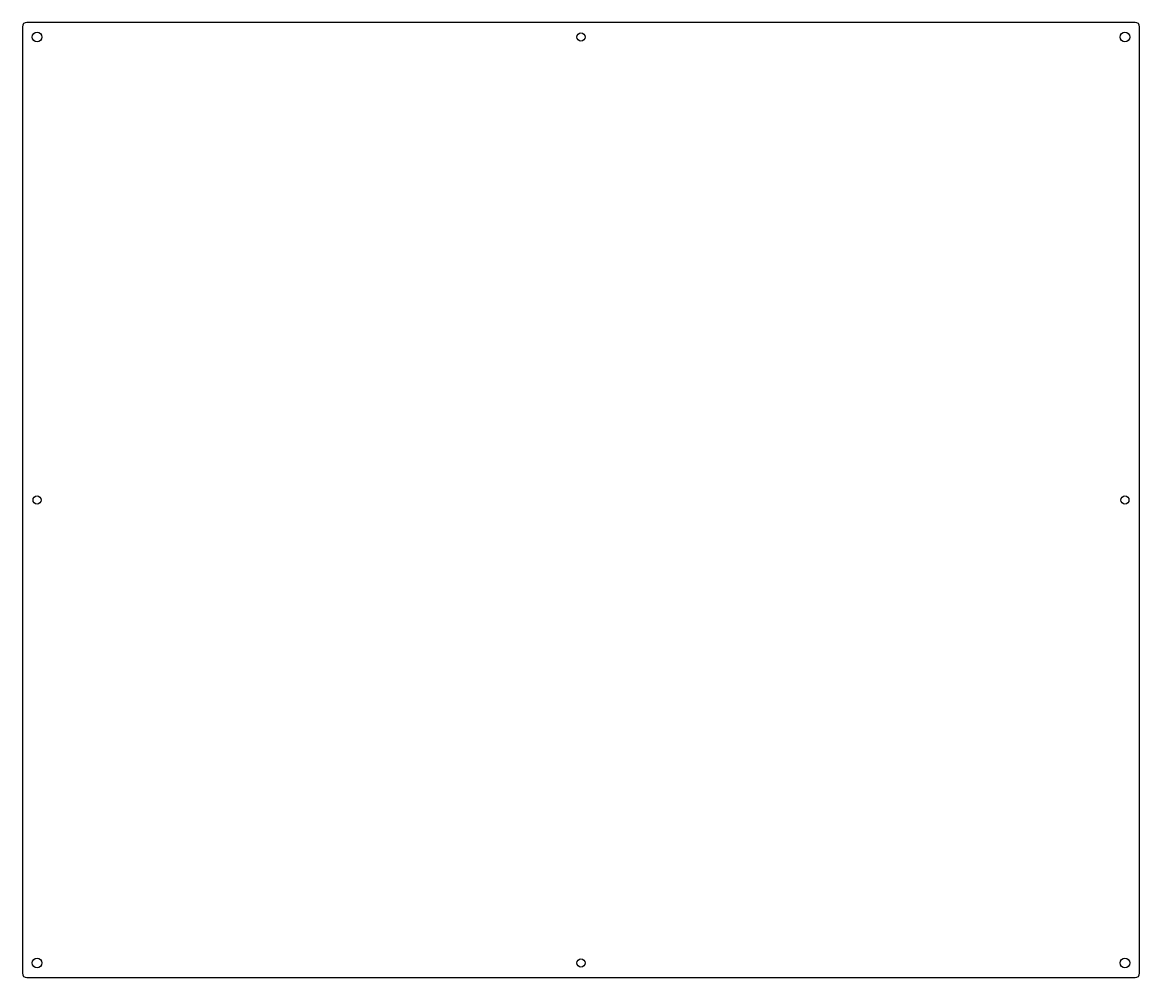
# Model space of a CAD drawing. Header units: millimetres. Extents: x 0 to 760, y 0 to 650.
import ezdxf

# ---------------------------------------------------------------- set-up
doc = ezdxf.new("R2010")
doc.units = ezdxf.units.MM

msp = doc.modelspace()

# ---------------------------------------------------------------- linework, layer by layer
at = {"color": 7, "linetype": 'Continuous', "lineweight": 25}
for p, q in [((0, 647), (0, 3)), ((757, 650), (3, 650)), ((760, 3), (760, 647)), ((3, 0), (757, 0))]:
    msp.add_line(p, q, dxfattribs=at)
for centre, radius in [((10, 640), 3.25), ((380, 640), 2.75), ((750, 640), 3.25), ((10, 325), 2.75), ((750, 325), 2.75), ((10, 10), 3.25), ((380, 10), 2.75), ((750, 10), 3.25)]:
    msp.add_circle(centre, radius, dxfattribs=at)
for centre, start, end in [((3, 647), 90, 180), ((757, 647), 0, 90), ((3, 3), 180, 270), ((757, 3), 270, 0)]:
    msp.add_arc(centre, 3, start, end, dxfattribs=at)

doc.saveas('drawing.dxf')
